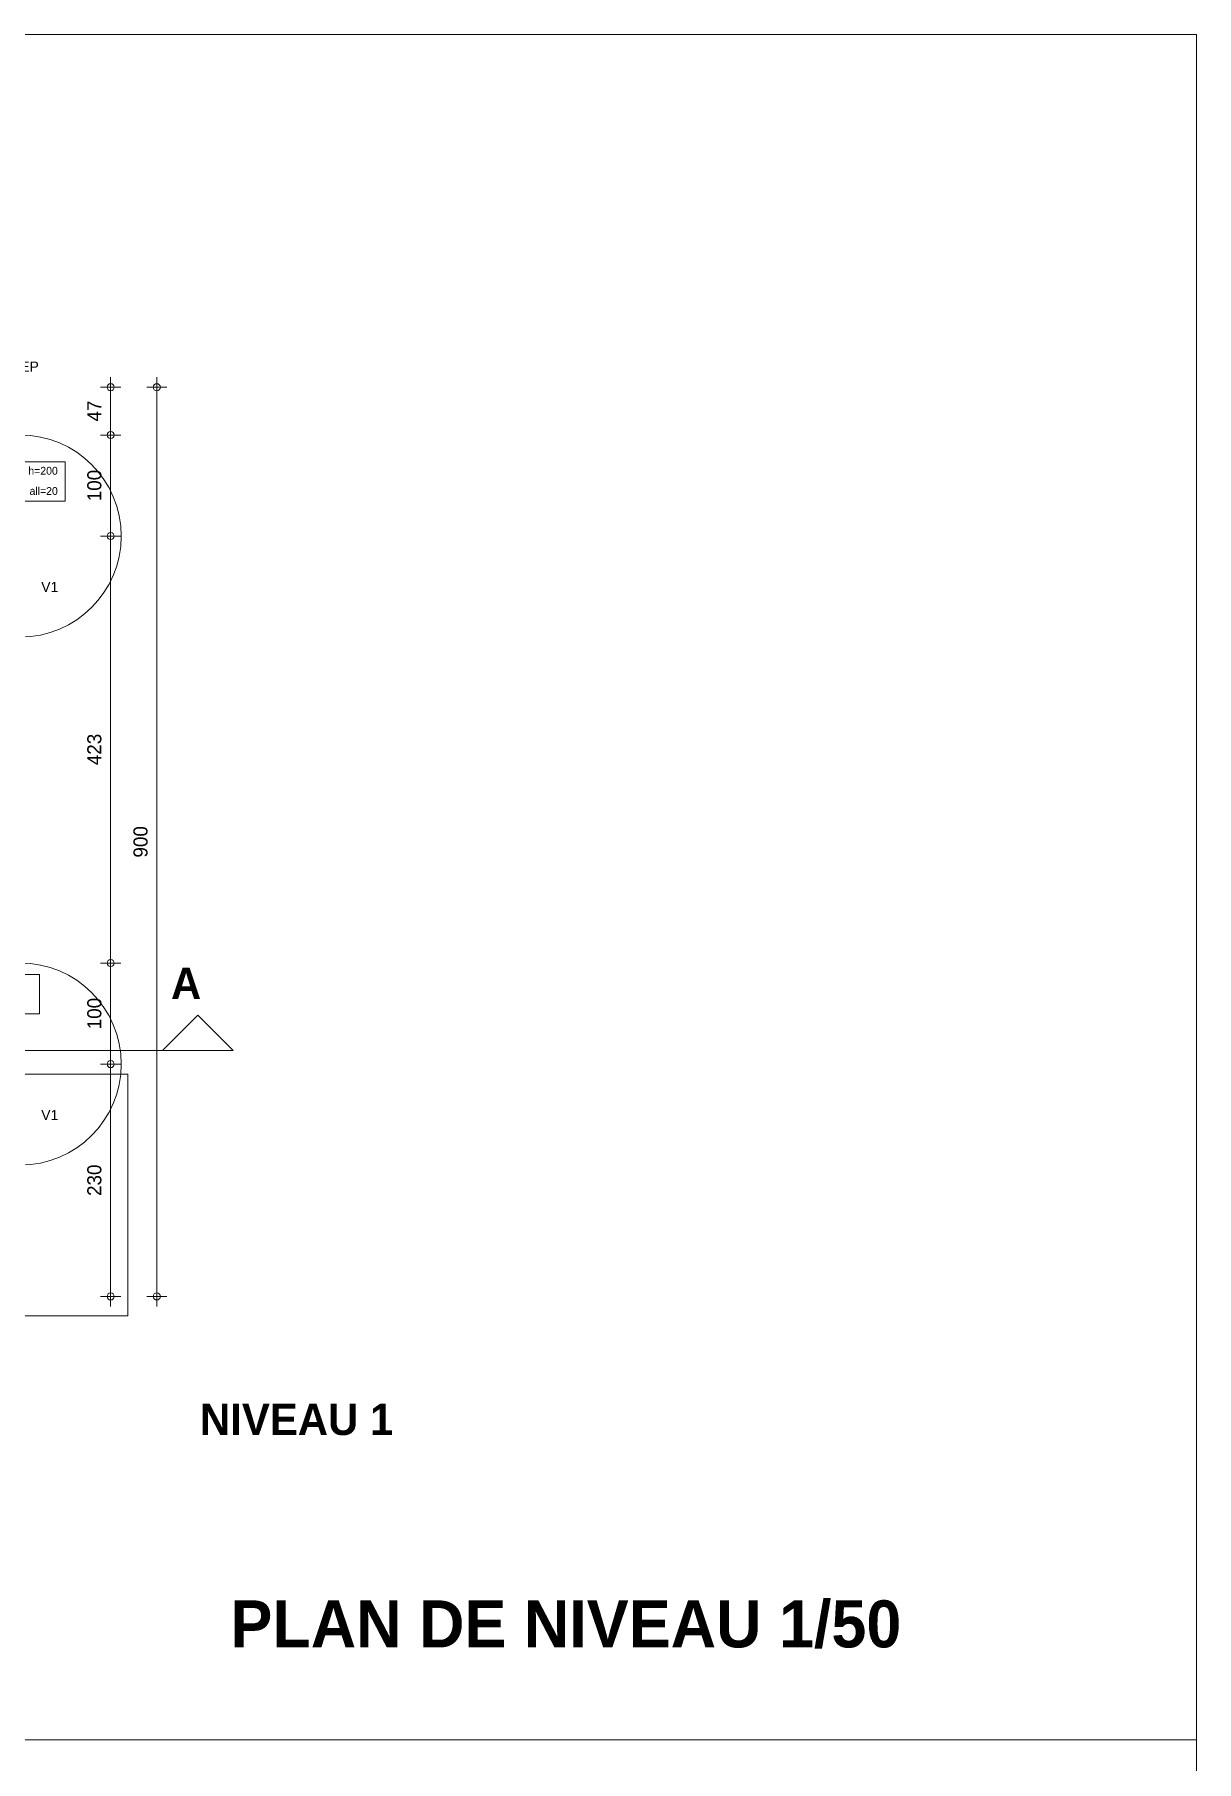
# Model space of a CAD drawing. Header units: metres. Extents: x 1.8 to 61.8, y -53.3 to -11.3.
# Drawn here: x 50.27 to 61.76, y -28.4 to -11.31 of the extents above; entities that cross this region are included whole.
import ezdxf
from ezdxf.enums import TextEntityAlignment as Align
from ezdxf.lldxf.tags import DXFTag

# ---------------------------------------------------------------- set-up
doc = ezdxf.new("R2010")
doc.units = ezdxf.units.M
doc.header["$MEASUREMENT"] = 0
for name, color, linetype in [('Calque commun', 7, 'Continuous'), ('Calque100', 7, 'Continuous'), ('Cotations', 7, 'Continuous'), ('Textes', 7, 'Continuous')]:
    doc.layers.add(name, color=color, linetype=linetype)
doc.styles.add('Arial14', font='arial.ttf', dxfattribs={"height": 0.098961})
doc.styles.add('Century Gothic12', font='GOTHIC.TTF', dxfattribs={"height": 0.077575})
doc.styles.add('Century Gothic16', font='GOTHICB.TTF', dxfattribs={"height": 0.465345})
doc.styles.add('Century Gothic18', font='GOTHIC.TTF', dxfattribs={"height": 0.139636})
doc.styles.add('Century Gothic8', font='GOTHICB.TTF', dxfattribs={"height": 0.31023})
tags = doc.linetypes.add('DASHDOT2', pattern=[0.5, 0.25, -0.125, 0, -0.125]).pattern_tags.tags
tags[10:11] = [DXFTag(74, 4), DXFTag(75, 0), DXFTag(340, '0'), DXFTag(46, 1.0), DXFTag(50, 0.0), DXFTag(44, 0.0), DXFTag(45, 0.0)]
tags[8:9] = [DXFTag(74, 4), DXFTag(75, 0), DXFTag(340, '0'), DXFTag(46, 1.0), DXFTag(50, 0.0), DXFTag(44, 0.0), DXFTag(45, 0.0)]
tags[6:7] = [DXFTag(74, 4), DXFTag(75, 0), DXFTag(340, '0'), DXFTag(46, 1.0), DXFTag(50, 0.0), DXFTag(44, 0.0), DXFTag(45, 0.0)]
tags[4:5] = [DXFTag(74, 4), DXFTag(75, 0), DXFTag(340, '0'), DXFTag(46, 1.0), DXFTag(50, 0.0), DXFTag(44, 0.0), DXFTag(45, 0.0)]
tags = doc.linetypes.add('DIVIDE2', pattern=[0.625, 0.25, -0.125, 0, -0.125, 0, -0.125]).pattern_tags.tags
tags[14:15] = [DXFTag(74, 4), DXFTag(75, 0), DXFTag(340, '0'), DXFTag(46, 1.0), DXFTag(50, 0.0), DXFTag(44, 0.0), DXFTag(45, 0.0)]
tags[12:13] = [DXFTag(74, 4), DXFTag(75, 0), DXFTag(340, '0'), DXFTag(46, 1.0), DXFTag(50, 0.0), DXFTag(44, 0.0), DXFTag(45, 0.0)]
tags[10:11] = [DXFTag(74, 4), DXFTag(75, 0), DXFTag(340, '0'), DXFTag(46, 1.0), DXFTag(50, 0.0), DXFTag(44, 0.0), DXFTag(45, 0.0)]
tags[8:9] = [DXFTag(74, 4), DXFTag(75, 0), DXFTag(340, '0'), DXFTag(46, 1.0), DXFTag(50, 0.0), DXFTag(44, 0.0), DXFTag(45, 0.0)]
tags[6:7] = [DXFTag(74, 4), DXFTag(75, 0), DXFTag(340, '0'), DXFTag(46, 1.0), DXFTag(50, 0.0), DXFTag(44, 0.0), DXFTag(45, 0.0)]
tags[4:5] = [DXFTag(74, 4), DXFTag(75, 0), DXFTag(340, '0'), DXFTag(46, 1.0), DXFTag(50, 0.0), DXFTag(44, 0.0), DXFTag(45, 0.0)]
tags = doc.linetypes.add('HIDDEN2', pattern=[0.1875, 0.125, -0.0625]).pattern_tags.tags
tags[6:7] = [DXFTag(74, 4), DXFTag(75, 0), DXFTag(340, '0'), DXFTag(46, 1.0), DXFTag(50, 0.0), DXFTag(44, 0.0), DXFTag(45, 0.0)]
tags[4:5] = [DXFTag(74, 4), DXFTag(75, 0), DXFTag(340, '0'), DXFTag(46, 1.0), DXFTag(50, 0.0), DXFTag(44, 0.0), DXFTag(45, 0.0)]

# ---------------------------------------------------------------- blocks, each defined once
blk = doc.blocks.new('new187')
at = {"layer": 'Calque commun', "color": 5, "linetype": 'Continuous', "lineweight": 9}
blk.add_arc((0, 0), 0.5, 0, 359.9994, dxfattribs=at)
blk = doc.blocks.new('new188')
at = {"layer": 'Calque commun', "color": 5, "linetype": 'Continuous', "lineweight": 9}
blk.add_arc((0, 0), 0.5, 0, 359.9994, dxfattribs=at)
blk = doc.blocks.new('DimLine53462')
at = {"layer": 'Calque commun', "color": 5, "linetype": 'Continuous', "lineweight": 9}
for p, q in [((51.476, -14.8), (51.476, -14.7)), ((51.376, -14.8), (51.576, -14.8)), ((51.476, -23.8), (51.476, -14.8)), ((51.376, -23.8), (51.576, -23.8)), ((51.476, -23.8), (51.476, -23.9))]:
    blk.add_line(p, q, dxfattribs=at)
at = {"layer": 'Calque commun', "color": 5, "linetype": 'Continuous', "lineweight": 9, "xscale": 0.07000000029802322, "yscale": 0.07000000029802322, "zscale": 0.07000000029802322, "rotation": 90}
for name, p in [('new188', (51.476, -14.8)), ('new187', (51.476, -23.8))]:
    blk.add_blockref(name, p, dxfattribs=at)
at = {"layer": 'Calque commun', "color": 5, "linetype": 'Continuous', "lineweight": 9, "style": 'Century Gothic18'}
blk.add_text('900', height=0.1396, rotation=90, dxfattribs=at).set_placement((51.426, -19.3), align=Align.BOTTOM_CENTER)
blk = doc.blocks.new('new251')
at = {"layer": 'Calque commun', "color": 5, "linetype": 'Continuous', "lineweight": 9}
blk.add_arc((0, 0), 0.5, 0, 359.9994, dxfattribs=at)
blk = doc.blocks.new('new252')
at = {"layer": 'Calque commun', "color": 5, "linetype": 'Continuous', "lineweight": 9}
blk.add_arc((0, 0), 0.5, 0, 359.9994, dxfattribs=at)
blk = doc.blocks.new('DimLine54877')
at = {"layer": 'Calque commun', "color": 5, "linetype": 'Continuous', "lineweight": 9}
for p, q in [((50.919, -21.5), (51.119, -21.5)), ((51.019, -21.5), (51.019, -21.4)), ((51.019, -23.8), (51.019, -21.5)), ((50.919, -23.8), (51.119, -23.8)), ((51.019, -23.8), (51.019, -23.9))]:
    blk.add_line(p, q, dxfattribs=at)
at = {"layer": 'Calque commun', "color": 5, "linetype": 'Continuous', "lineweight": 9, "xscale": 0.07000000029802322, "yscale": 0.07000000029802322, "zscale": 0.07000000029802322, "rotation": 90}
for name, p in [('new252', (51.019, -21.5)), ('new251', (51.019, -23.8))]:
    blk.add_blockref(name, p, dxfattribs=at)
at = {"layer": 'Calque commun', "color": 5, "linetype": 'Continuous', "lineweight": 9, "style": 'Century Gothic18'}
blk.add_text('230', height=0.1396, rotation=90, dxfattribs=at).set_placement((50.969, -22.65), align=Align.BOTTOM_CENTER)
blk = doc.blocks.new('new253')
at = {"layer": 'Calque commun', "color": 5, "linetype": 'Continuous', "lineweight": 9}
blk.add_arc((0, 0), 0.5, 0, 359.9994, dxfattribs=at)
blk = doc.blocks.new('new254')
at = {"layer": 'Calque commun', "color": 5, "linetype": 'Continuous', "lineweight": 9}
blk.add_arc((0, 0), 0.5, 0, 359.9994, dxfattribs=at)
blk = doc.blocks.new('DimLine54885')
at = {"layer": 'Calque commun', "color": 5, "linetype": 'Continuous', "lineweight": 9}
for p, q in [((50.919, -20.5), (51.119, -20.5)), ((51.019, -20.5), (51.019, -20.4)), ((51.019, -21.5), (51.019, -20.5)), ((50.919, -21.5), (51.119, -21.5)), ((51.019, -21.5), (51.019, -21.6))]:
    blk.add_line(p, q, dxfattribs=at)
at = {"layer": 'Calque commun', "color": 5, "linetype": 'Continuous', "lineweight": 9, "xscale": 0.07000000029802322, "yscale": 0.07000000029802322, "zscale": 0.07000000029802322, "rotation": 90}
for name, p in [('new254', (51.019, -20.5)), ('new253', (51.019, -21.5))]:
    blk.add_blockref(name, p, dxfattribs=at)
at = {"layer": 'Calque commun', "color": 5, "linetype": 'Continuous', "lineweight": 9, "style": 'Century Gothic18'}
blk.add_text('100', height=0.1396, rotation=90, dxfattribs=at).set_placement((50.969, -21), align=Align.BOTTOM_CENTER)
blk = doc.blocks.new('new255')
at = {"layer": 'Calque commun', "color": 5, "linetype": 'Continuous', "lineweight": 9}
blk.add_arc((0, 0), 0.5, 0, 359.9994, dxfattribs=at)
blk = doc.blocks.new('new256')
at = {"layer": 'Calque commun', "color": 5, "linetype": 'Continuous', "lineweight": 9}
blk.add_arc((0, 0), 0.5, 0, 359.9994, dxfattribs=at)
blk = doc.blocks.new('DimLine54893')
at = {"layer": 'Calque commun', "color": 5, "linetype": 'Continuous', "lineweight": 9}
for p, q in [((51.019, -16.273), (51.019, -16.173)), ((50.919, -16.273), (51.119, -16.273)), ((51.019, -20.5), (51.019, -16.273)), ((50.919, -20.5), (51.119, -20.5)), ((51.019, -20.5), (51.019, -20.6))]:
    blk.add_line(p, q, dxfattribs=at)
at = {"layer": 'Calque commun', "color": 5, "linetype": 'Continuous', "lineweight": 9, "xscale": 0.07000000029802322, "yscale": 0.07000000029802322, "zscale": 0.07000000029802322, "rotation": 90}
for name, p in [('new256', (51.019, -16.273)), ('new255', (51.019, -20.5))]:
    blk.add_blockref(name, p, dxfattribs=at)
at = {"layer": 'Calque commun', "color": 5, "linetype": 'Continuous', "lineweight": 9, "style": 'Century Gothic18'}
blk.add_text('423', height=0.1396, rotation=90, dxfattribs=at).set_placement((50.969, -18.386), align=Align.BOTTOM_CENTER)
blk = doc.blocks.new('new257')
at = {"layer": 'Calque commun', "color": 5, "linetype": 'Continuous', "lineweight": 9}
blk.add_arc((0, 0), 0.5, 0, 359.9994, dxfattribs=at)
blk = doc.blocks.new('new258')
at = {"layer": 'Calque commun', "color": 5, "linetype": 'Continuous', "lineweight": 9}
blk.add_arc((0, 0), 0.5, 0, 359.9994, dxfattribs=at)
blk = doc.blocks.new('DimLine54975')
at = {"layer": 'Calque commun', "color": 5, "linetype": 'Continuous', "lineweight": 9}
for p, q in [((51.019, -15.273), (51.019, -15.173)), ((50.919, -15.273), (51.119, -15.273)), ((51.019, -16.273), (51.019, -15.273)), ((51.119, -16.273), (50.919, -16.273)), ((51.019, -16.273), (51.019, -16.373))]:
    blk.add_line(p, q, dxfattribs=at)
at = {"layer": 'Calque commun', "color": 5, "linetype": 'Continuous', "lineweight": 9, "xscale": 0.07000000029802322, "yscale": 0.07000000029802322, "zscale": 0.07000000029802322, "rotation": 90}
for name, p in [('new258', (51.019, -15.273)), ('new257', (51.019, -16.273))]:
    blk.add_blockref(name, p, dxfattribs=at)
at = {"layer": 'Calque commun', "color": 5, "linetype": 'Continuous', "lineweight": 9, "style": 'Century Gothic18'}
blk.add_text('100', height=0.1396, rotation=90, dxfattribs=at).set_placement((50.969, -15.773), align=Align.BOTTOM_CENTER)
blk = doc.blocks.new('new259')
at = {"layer": 'Calque commun', "color": 5, "linetype": 'Continuous', "lineweight": 9}
blk.add_arc((0, 0), 0.5, 0, 359.9994, dxfattribs=at)
blk = doc.blocks.new('new260')
at = {"layer": 'Calque commun', "color": 5, "linetype": 'Continuous', "lineweight": 9}
blk.add_arc((0, 0), 0.5, 0, 359.9994, dxfattribs=at)
blk = doc.blocks.new('DimLine54983')
at = {"layer": 'Calque commun', "color": 5, "linetype": 'Continuous', "lineweight": 9}
for p, q in [((51.019, -14.8), (51.019, -14.7)), ((50.919, -14.8), (51.119, -14.8)), ((51.019, -15.273), (51.019, -14.8)), ((50.919, -15.273), (51.119, -15.273)), ((51.019, -15.273), (51.019, -15.373))]:
    blk.add_line(p, q, dxfattribs=at)
at = {"layer": 'Calque commun', "color": 5, "linetype": 'Continuous', "lineweight": 9, "xscale": 0.07000000029802322, "yscale": 0.07000000029802322, "zscale": 0.07000000029802322, "rotation": 90}
for name, p in [('new260', (51.019, -14.8)), ('new259', (51.019, -15.273))]:
    blk.add_blockref(name, p, dxfattribs=at)
at = {"layer": 'Calque commun', "color": 5, "linetype": 'Continuous', "lineweight": 9, "style": 'Century Gothic18'}
blk.add_text('47', height=0.1396, rotation=90, dxfattribs=at).set_placement((50.969, -15.036), align=Align.BOTTOM_CENTER)
blk = doc.blocks.new('fleche08')
at = {"layer": 'Calque100', "color": 6, "linetype": 'Continuous', "lineweight": 18}
mesh = blk.add_polyface(dxfattribs=at)
corners = [(-0.35, -0.35), (0, 0), (0.35, -0.35)]
mesh.append_faces([[corners[k] for k in face] for face in [(0, 1, 2)]], dxfattribs={"color": 6})

msp = doc.modelspace()

# ---------------------------------------------------------------- linework, layer by layer
at = {"layer": 'Calque commun', "color": 7, "linetype": 'HIDDEN2', "lineweight": 9, "extrusion": (0, 0, -1)}
for centre in [(-50.124, -16.273), (-50.124, -21.5)]:
    msp.add_arc(centre, 1, 90, 270, dxfattribs=at)
at = {"layer": 'Calque commun', "color": 7, "linetype": 'Continuous', "lineweight": 9, "extrusion": (0, 0, -1)}
for centre in [(-50.124, -16.273), (-50.124, -21.5)]:
    msp.add_arc(centre, 1, 90, 270, dxfattribs=at)
at = {"layer": 'Cotations', "color": 1, "linetype": 'DASHDOT2', "lineweight": 18}
msp.add_line((29.306, -21.366), (52.233, -21.366), dxfattribs=at)
at = {"layer": 'Cotations', "color": 7, "linetype": 'Continuous', "lineweight": 9}
msp.add_line((1.764, -28.189), (61.764, -28.189), dxfattribs=at)

# ---------------------------------------------------------------- block references
at = {"layer": 'Calque commun', "color": 5, "linetype": 'Continuous', "lineweight": 9}
for name in ['DimLine54983', 'DimLine53462', 'DimLine54975', 'DimLine54893', 'DimLine54885', 'DimLine54877']:
    msp.add_blockref(name, (0, 0), dxfattribs=at)
at = {"layer": 'Calque commun', "color": 0, "linetype": 'ByBlock', "lineweight": -2}
msp.add_blockref('fleche08', (51.883, -21.016), dxfattribs=at)

# ---------------------------------------------------------------- texts
at = {"layer": 'Calque commun', "color": 5, "linetype": 'ByBlock', "lineweight": -2, "insert": (50.496, -15.588), "char_height": 0.0776, "attachment_point": 3, "line_spacing_factor": 1.546883, "style": 'Century Gothic12'}
msp.add_mtext('h=200\\Pall=20', dxfattribs=at)
at = {"layer": 'Textes', "color": 5, "linetype": 'ByBlock', "lineweight": -2, "style": 'Arial14'}
msp.add_text('EP', height=0.099, dxfattribs=at).set_placement((50.124, -14.675), align=Align.BOTTOM_LEFT)
for p in [(50.501, -16.856), (50.501, -22.083)]:
    msp.add_text('V1', height=0.099, dxfattribs=at).set_placement(p, align=Align.BOTTOM_RIGHT)
at = {"layer": 'Textes', "color": 5, "linetype": 'ByBlock', "lineweight": -2}
for s, height, style, p in [('A', 0.31, 'Century Gothic8', (51.616, -20.547)), ('NIVEAU 1', 0.3102, 'Century Gothic8', (51.903, -24.862)), ('PLAN DE NIVEAU 1/50', 0.46535, 'Century Gothic16', (52.204, -26.809))]:
    msp.add_text(s, height=height, dxfattribs=dict(at, style=style)).set_placement(p, align=Align.TOP_LEFT)

# ---------------------------------------------------------------- meshes
at = {"layer": 'Calque commun', "color": 7, "linetype": 'Continuous', "lineweight": 9}
mesh = msp.add_polyface(dxfattribs=at)
corners = [(61.764, -11.309), (1.764, -11.309), (1.764, -53.309), (61.764, -53.309)]
mesh.append_faces([[corners[k] for k in face] for face in [(0, 1, 2, 3)]], dxfattribs={"color": 7})
at = {"layer": 'Calque commun', "color": 11, "linetype": 'Continuous', "lineweight": 18}
mesh = msp.add_polyface(dxfattribs=at)
corners = [(50.03, -15.538), (50.569, -15.538), (50.569, -15.928), (50.03, -15.928)]
mesh.append_faces([[corners[k] for k in face] for face in [(0, 1, 2, 3)]], dxfattribs={"color": 11})
mesh = msp.add_polyface(dxfattribs=at)
corners = [(49.776, -20.613), (50.314, -20.613), (50.314, -21.004), (49.776, -21.004)]
mesh.append_faces([[corners[k] for k in face] for face in [(0, 1, 2, 3)]], dxfattribs={"color": 11})
at = {"layer": 'Calque commun', "color": 5, "linetype": 'DIVIDE2', "lineweight": 9}
mesh = msp.add_polyface(dxfattribs=at)
corners = [(46.322, -23.991), (51.188, -23.991), (51.188, -21.601), (46.322, -21.601)]
mesh.append_faces([[corners[k] for k in face] for face in [(0, 1, 2, 3)]], dxfattribs={"color": 5})

doc.saveas('drawing.dxf')
